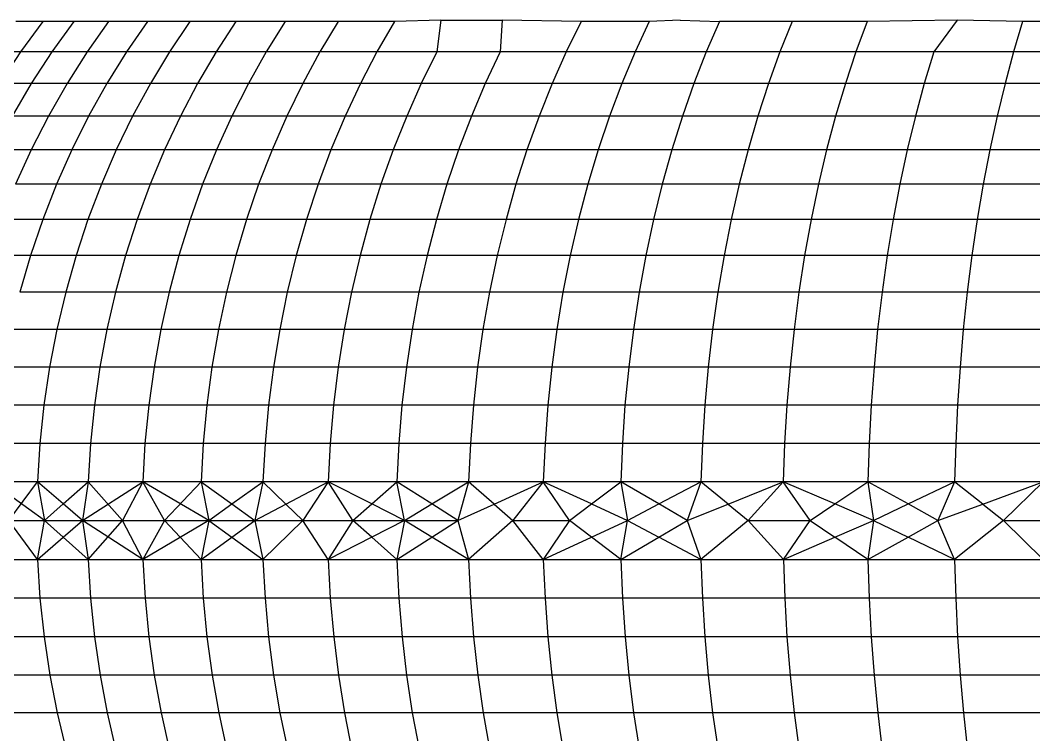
# Model space of a CAD drawing. Header units: inches. Extents: x 17 to 4615, y 5 to 3256.
# Drawn here: x 1640.395 to 1641.811, y 2595.554 to 2596.552 of the extents above; entities that cross this region are included whole.
import ezdxf

# ---------------------------------------------------------------- set-up
doc = ezdxf.new("R2010")
doc.units = ezdxf.units.IN
doc.header["$MEASUREMENT"] = 0

msp = doc.modelspace()

# ---------------------------------------------------------------- linework, layer by layer
for p, q in [((1640.4261, 2596.5505), (1640.3883, 2596.5505)), ((1640.4261, 2596.5505), (1640.3948, 2596.508)), ((1640.4693, 2596.5505), (1640.4261, 2596.5505)), ((1640.4693, 2596.5505), (1640.4387, 2596.508)), ((1640.518, 2596.5505), (1640.4693, 2596.5505)), ((1640.518, 2596.5505), (1640.488, 2596.508)), ((1640.5721, 2596.5505), (1640.518, 2596.5505)), ((1640.5721, 2596.5505), (1640.5428, 2596.508)), ((1640.6314, 2596.5505), (1640.5721, 2596.5505)), ((1640.6314, 2596.5505), (1640.6029, 2596.508)), ((1640.6957, 2596.5505), (1640.6314, 2596.5505)), ((1640.6957, 2596.5505), (1640.6681, 2596.508)), ((1640.7649, 2596.5505), (1640.6957, 2596.5505)), ((1640.7649, 2596.5505), (1640.7383, 2596.508)), ((1640.8389, 2596.5505), (1640.7649, 2596.5505)), ((1640.8389, 2596.5505), (1640.8132, 2596.508)), ((1640.9174, 2596.5505), (1640.8389, 2596.5505)), ((1640.9174, 2596.5505), (1640.8928, 2596.508)), ((1640.9824, 2596.5523), (1640.9174, 2596.5505)), ((1640.9824, 2596.5523), (1640.9768, 2596.508)), ((1640.9824, 2596.5523), (1641.0681, 2596.5523)), ((1641.0681, 2596.5523), (1641.0651, 2596.508)), ((1641.1784, 2596.5505), (1641.0681, 2596.5523)), ((1641.1784, 2596.5505), (1641.1574, 2596.508)), ((1641.2732, 2596.5505), (1641.1784, 2596.5505)), ((1641.2732, 2596.5505), (1641.2535, 2596.508)), ((1641.3167, 2596.5523), (1641.2732, 2596.5505)), ((1641.3167, 2596.5523), (1641.3715, 2596.5505)), ((1641.3715, 2596.5505), (1641.3531, 2596.508)), ((1641.4731, 2596.5505), (1641.3715, 2596.5505)), ((1641.4731, 2596.5505), (1641.456, 2596.508)), ((1641.5777, 2596.5505), (1641.4731, 2596.5505)), ((1641.5777, 2596.5505), (1641.5621, 2596.508)), ((1641.7038, 2596.5523), (1641.5777, 2596.5505)), ((1641.7038, 2596.5523), (1641.6709, 2596.508)), ((1641.795, 2596.5505), (1641.7038, 2596.5523)), ((1641.795, 2596.5505), (1641.7823, 2596.508)), ((1641.9072, 2596.5505), (1641.795, 2596.5505)), ((1640.3948, 2596.508), (1640.3566, 2596.508)), ((1640.3948, 2596.508), (1640.3655, 2596.4639)), ((1640.4387, 2596.508), (1640.3948, 2596.508)), ((1640.4387, 2596.508), (1640.41, 2596.4639)), ((1640.488, 2596.508), (1640.4387, 2596.508)), ((1640.488, 2596.508), (1640.46, 2596.4639)), ((1640.5428, 2596.508), (1640.488, 2596.508)), ((1640.5428, 2596.508), (1640.5155, 2596.4639)), ((1640.6029, 2596.508), (1640.5428, 2596.508)), ((1640.6029, 2596.508), (1640.5763, 2596.4639)), ((1640.6681, 2596.508), (1640.6029, 2596.508)), ((1640.6681, 2596.508), (1640.6423, 2596.4639)), ((1640.7383, 2596.508), (1640.6681, 2596.508)), ((1640.7383, 2596.508), (1640.7133, 2596.4639)), ((1640.8132, 2596.508), (1640.7383, 2596.508)), ((1640.8132, 2596.508), (1640.7892, 2596.4639)), ((1640.8928, 2596.508), (1640.8132, 2596.508)), ((1640.8928, 2596.508), (1640.8698, 2596.4639)), ((1640.9768, 2596.508), (1640.8928, 2596.508)), ((1640.9768, 2596.508), (1640.9549, 2596.4639)), ((1641.0651, 2596.508), (1640.9768, 2596.508)), ((1641.0651, 2596.508), (1641.0443, 2596.4639)), ((1641.1574, 2596.508), (1641.0651, 2596.508)), ((1641.1574, 2596.508), (1641.1377, 2596.4639)), ((1641.2535, 2596.508), (1641.1574, 2596.508)), ((1641.2535, 2596.508), (1641.235, 2596.4639)), ((1641.3531, 2596.508), (1641.2535, 2596.508)), ((1641.3531, 2596.508), (1641.3358, 2596.4639)), ((1641.456, 2596.508), (1641.3531, 2596.508)), ((1641.456, 2596.508), (1641.4401, 2596.4639)), ((1641.5621, 2596.508), (1641.456, 2596.508)), ((1641.5621, 2596.508), (1641.5474, 2596.4639)), ((1641.6709, 2596.508), (1641.5621, 2596.508)), ((1641.6709, 2596.508), (1641.6576, 2596.4639)), ((1641.7823, 2596.508), (1641.6709, 2596.508)), ((1641.7823, 2596.508), (1641.7705, 2596.4639)), ((1641.896, 2596.508), (1641.7823, 2596.508)), ((1640.41, 2596.4639), (1640.3655, 2596.4639)), ((1640.41, 2596.4639), (1640.3833, 2596.4183)), ((1640.46, 2596.4639), (1640.41, 2596.4639)), ((1640.46, 2596.4639), (1640.4339, 2596.4183)), ((1640.5155, 2596.4639), (1640.46, 2596.4639)), ((1640.5155, 2596.4639), (1640.49, 2596.4183)), ((1640.5763, 2596.4639), (1640.5155, 2596.4639)), ((1640.5763, 2596.4639), (1640.5515, 2596.4183)), ((1640.6423, 2596.4639), (1640.5763, 2596.4639)), ((1640.6423, 2596.4639), (1640.6183, 2596.4183)), ((1640.7133, 2596.4639), (1640.6423, 2596.4639)), ((1640.7133, 2596.4639), (1640.6901, 2596.4183)), ((1640.7892, 2596.4639), (1640.7133, 2596.4639)), ((1640.7892, 2596.4639), (1640.7669, 2596.4183)), ((1640.8698, 2596.4639), (1640.7892, 2596.4639)), ((1640.8698, 2596.4639), (1640.8484, 2596.4183)), ((1640.9549, 2596.4639), (1640.8698, 2596.4639)), ((1640.9549, 2596.4639), (1640.9345, 2596.4183)), ((1641.0443, 2596.4639), (1640.9549, 2596.4639)), ((1641.0443, 2596.4639), (1641.0249, 2596.4183)), ((1641.1377, 2596.4639), (1641.0443, 2596.4639)), ((1641.1377, 2596.4639), (1641.1194, 2596.4183)), ((1641.235, 2596.4639), (1641.1377, 2596.4639)), ((1641.235, 2596.4639), (1641.2178, 2596.4183)), ((1641.3358, 2596.4639), (1641.235, 2596.4639)), ((1641.3358, 2596.4639), (1641.3198, 2596.4183)), ((1641.4401, 2596.4639), (1641.3358, 2596.4639)), ((1641.4401, 2596.4639), (1641.4252, 2596.4183)), ((1641.5474, 2596.4639), (1641.4401, 2596.4639)), ((1641.5474, 2596.4639), (1641.5338, 2596.4183)), ((1641.6576, 2596.4639), (1641.5474, 2596.4639)), ((1641.6576, 2596.4639), (1641.6453, 2596.4183)), ((1641.7705, 2596.4639), (1641.6576, 2596.4639)), ((1641.7705, 2596.4639), (1641.7594, 2596.4183)), ((1641.8856, 2596.4639), (1641.7705, 2596.4639)), ((1640.4339, 2596.4183), (1640.3833, 2596.4183)), ((1640.4339, 2596.4183), (1640.4098, 2596.3713)), ((1640.49, 2596.4183), (1640.4339, 2596.4183)), ((1640.49, 2596.4183), (1640.4665, 2596.3713)), ((1640.5515, 2596.4183), (1640.49, 2596.4183)), ((1640.5515, 2596.4183), (1640.5287, 2596.3713)), ((1640.6183, 2596.4183), (1640.5515, 2596.4183)), ((1640.6183, 2596.4183), (1640.5962, 2596.3713)), ((1640.6901, 2596.4183), (1640.6183, 2596.4183)), ((1640.6901, 2596.4183), (1640.6688, 2596.3713)), ((1640.7669, 2596.4183), (1640.6901, 2596.4183)), ((1640.7669, 2596.4183), (1640.7464, 2596.3713)), ((1640.8484, 2596.4183), (1640.7669, 2596.4183)), ((1640.8484, 2596.4183), (1640.8287, 2596.3713)), ((1640.9345, 2596.4183), (1640.8484, 2596.4183)), ((1640.9345, 2596.4183), (1640.9157, 2596.3713)), ((1641.0249, 2596.4183), (1640.9345, 2596.4183)), ((1641.0249, 2596.4183), (1641.007, 2596.3713)), ((1641.1194, 2596.4183), (1641.0249, 2596.4183)), ((1641.1194, 2596.4183), (1641.1025, 2596.3713)), ((1641.2178, 2596.4183), (1641.1194, 2596.4183)), ((1641.2178, 2596.4183), (1641.2019, 2596.3713)), ((1641.3198, 2596.4183), (1641.2178, 2596.4183)), ((1641.3198, 2596.4183), (1641.305, 2596.3713)), ((1641.4252, 2596.4183), (1641.3198, 2596.4183)), ((1641.4252, 2596.4183), (1641.4116, 2596.3713)), ((1641.5338, 2596.4183), (1641.4252, 2596.4183)), ((1641.5338, 2596.4183), (1641.5213, 2596.3713)), ((1641.6453, 2596.4183), (1641.5338, 2596.4183)), ((1641.6453, 2596.4183), (1641.6339, 2596.3713)), ((1641.7594, 2596.4183), (1641.6453, 2596.4183)), ((1641.7594, 2596.4183), (1641.7492, 2596.3713)), ((1641.8758, 2596.4183), (1641.7594, 2596.4183)), ((1640.4098, 2596.3713), (1640.3587, 2596.3713)), ((1640.4098, 2596.3713), (1640.3879, 2596.3232)), ((1640.4665, 2596.3713), (1640.4098, 2596.3713)), ((1640.4665, 2596.3713), (1640.4451, 2596.3232)), ((1640.5287, 2596.3713), (1640.4665, 2596.3713)), ((1640.5287, 2596.3713), (1640.5079, 2596.3232)), ((1640.5962, 2596.3713), (1640.5287, 2596.3713)), ((1640.5962, 2596.3713), (1640.576, 2596.3232)), ((1640.6688, 2596.3713), (1640.5962, 2596.3713)), ((1640.6688, 2596.3713), (1640.6493, 2596.3232)), ((1640.7464, 2596.3713), (1640.6688, 2596.3713)), ((1640.7464, 2596.3713), (1640.7276, 2596.3232)), ((1640.8287, 2596.3713), (1640.7464, 2596.3713)), ((1640.8287, 2596.3713), (1640.8108, 2596.3232)), ((1640.9157, 2596.3713), (1640.8287, 2596.3713)), ((1640.9157, 2596.3713), (1640.8985, 2596.3232)), ((1641.007, 2596.3713), (1640.9157, 2596.3713)), ((1641.007, 2596.3713), (1640.9907, 2596.3232)), ((1641.1025, 2596.3713), (1641.007, 2596.3713)), ((1641.1025, 2596.3713), (1641.0871, 2596.3232)), ((1641.2019, 2596.3713), (1641.1025, 2596.3713)), ((1641.2019, 2596.3713), (1641.1875, 2596.3232)), ((1641.305, 2596.3713), (1641.2019, 2596.3713)), ((1641.305, 2596.3713), (1641.2915, 2596.3232)), ((1641.4116, 2596.3713), (1641.305, 2596.3713)), ((1641.4116, 2596.3713), (1641.3991, 2596.3232)), ((1641.5213, 2596.3713), (1641.4116, 2596.3713)), ((1641.5213, 2596.3713), (1641.5099, 2596.3232)), ((1641.6339, 2596.3713), (1641.5213, 2596.3713)), ((1641.6339, 2596.3713), (1641.6236, 2596.3232)), ((1641.7492, 2596.3713), (1641.6339, 2596.3713)), ((1641.7492, 2596.3713), (1641.7399, 2596.3232)), ((1641.8669, 2596.3713), (1641.7492, 2596.3713)), ((1640.4451, 2596.3232), (1640.3879, 2596.3232)), ((1640.4451, 2596.3232), (1640.4259, 2596.2738)), ((1640.5079, 2596.3232), (1640.4451, 2596.3232)), ((1640.5079, 2596.3232), (1640.4891, 2596.2738)), ((1640.576, 2596.3232), (1640.5079, 2596.3232)), ((1640.576, 2596.3232), (1640.5578, 2596.2738)), ((1640.6493, 2596.3232), (1640.576, 2596.3232)), ((1640.6493, 2596.3232), (1640.6318, 2596.2738)), ((1640.7276, 2596.3232), (1640.6493, 2596.3232)), ((1640.7276, 2596.3232), (1640.7107, 2596.2738)), ((1640.8108, 2596.3232), (1640.7276, 2596.3232)), ((1640.8108, 2596.3232), (1640.7946, 2596.2738)), ((1640.8985, 2596.3232), (1640.8108, 2596.3232)), ((1640.8985, 2596.3232), (1640.8831, 2596.2738)), ((1640.9907, 2596.3232), (1640.8985, 2596.3232)), ((1640.9907, 2596.3232), (1640.9761, 2596.2738)), ((1641.0871, 2596.3232), (1640.9907, 2596.3232)), ((1641.0871, 2596.3232), (1641.0733, 2596.2738)), ((1641.1875, 2596.3232), (1641.0871, 2596.3232)), ((1641.1875, 2596.3232), (1641.1744, 2596.2738)), ((1641.2915, 2596.3232), (1641.1875, 2596.3232)), ((1641.2915, 2596.3232), (1641.2794, 2596.2738)), ((1641.3991, 2596.3232), (1641.2915, 2596.3232)), ((1641.3991, 2596.3232), (1641.3879, 2596.2738)), ((1641.5099, 2596.3232), (1641.3991, 2596.3232)), ((1641.5099, 2596.3232), (1641.4996, 2596.2738)), ((1641.6236, 2596.3232), (1641.5099, 2596.3232)), ((1641.6236, 2596.3232), (1641.6142, 2596.2738)), ((1641.7399, 2596.3232), (1641.6236, 2596.3232)), ((1641.7399, 2596.3232), (1641.7316, 2596.2738)), ((1641.8587, 2596.3232), (1641.7399, 2596.3232)), ((1640.4259, 2596.2738), (1640.3681, 2596.2738)), ((1640.4259, 2596.2738), (1640.4088, 2596.2235)), ((1640.4891, 2596.2738), (1640.4259, 2596.2738)), ((1640.4891, 2596.2738), (1640.4725, 2596.2235)), ((1640.5578, 2596.2738), (1640.4891, 2596.2738)), ((1640.5578, 2596.2738), (1640.5417, 2596.2235)), ((1640.6318, 2596.2738), (1640.5578, 2596.2738)), ((1640.6318, 2596.2738), (1640.6162, 2596.2235)), ((1640.7107, 2596.2738), (1640.6318, 2596.2738)), ((1640.7107, 2596.2738), (1640.6957, 2596.2235)), ((1640.7946, 2596.2738), (1640.7107, 2596.2738)), ((1640.7946, 2596.2738), (1640.7802, 2596.2235)), ((1640.8831, 2596.2738), (1640.7946, 2596.2738)), ((1640.8831, 2596.2738), (1640.8694, 2596.2235)), ((1640.9761, 2596.2738), (1640.8831, 2596.2738)), ((1640.9761, 2596.2738), (1640.963, 2596.2235)), ((1641.0733, 2596.2738), (1640.9761, 2596.2738)), ((1641.0733, 2596.2738), (1641.061, 2596.2235)), ((1641.1744, 2596.2738), (1641.0733, 2596.2738)), ((1641.1744, 2596.2738), (1641.1629, 2596.2235)), ((1641.2794, 2596.2738), (1641.1744, 2596.2738)), ((1641.2794, 2596.2738), (1641.2686, 2596.2235)), ((1641.3879, 2596.2738), (1641.2794, 2596.2738)), ((1641.3879, 2596.2738), (1641.3779, 2596.2235)), ((1641.4996, 2596.2738), (1641.3879, 2596.2738)), ((1641.4996, 2596.2738), (1641.4904, 2596.2235)), ((1641.6142, 2596.2738), (1641.4996, 2596.2738)), ((1641.6142, 2596.2738), (1641.6059, 2596.2235)), ((1641.7316, 2596.2738), (1641.6142, 2596.2738)), ((1641.7316, 2596.2738), (1641.7242, 2596.2235)), ((1641.8514, 2596.2738), (1641.7316, 2596.2738)), ((1640.4088, 2596.2235), (1640.3506, 2596.2235)), ((1640.4088, 2596.2235), (1640.3938, 2596.1723)), ((1640.4725, 2596.2235), (1640.4088, 2596.2235)), ((1640.4725, 2596.2235), (1640.458, 2596.1723)), ((1640.5417, 2596.2235), (1640.4725, 2596.2235)), ((1640.5417, 2596.2235), (1640.5276, 2596.1723)), ((1640.6162, 2596.2235), (1640.5417, 2596.2235)), ((1640.6162, 2596.2235), (1640.6025, 2596.1723)), ((1640.6957, 2596.2235), (1640.6162, 2596.2235)), ((1640.6957, 2596.2235), (1640.6826, 2596.1723)), ((1640.7802, 2596.2235), (1640.6957, 2596.2235)), ((1640.7802, 2596.2235), (1640.7676, 2596.1723)), ((1640.8694, 2596.2235), (1640.7802, 2596.2235)), ((1640.8694, 2596.2235), (1640.8574, 2596.1723)), ((1640.963, 2596.2235), (1640.8694, 2596.2235)), ((1640.963, 2596.2235), (1640.9516, 2596.1723)), ((1641.061, 2596.2235), (1640.963, 2596.2235)), ((1641.061, 2596.2235), (1641.0502, 2596.1723)), ((1641.1629, 2596.2235), (1641.061, 2596.2235)), ((1641.1629, 2596.2235), (1641.1528, 2596.1723)), ((1641.2686, 2596.2235), (1641.1629, 2596.2235)), ((1641.2686, 2596.2235), (1641.2592, 2596.1723)), ((1641.3779, 2596.2235), (1641.2686, 2596.2235)), ((1641.3779, 2596.2235), (1641.3692, 2596.1723)), ((1641.4904, 2596.2235), (1641.3779, 2596.2235)), ((1641.4904, 2596.2235), (1641.4824, 2596.1723)), ((1641.6059, 2596.2235), (1641.4904, 2596.2235)), ((1641.6059, 2596.2235), (1641.5987, 2596.1723)), ((1641.7242, 2596.2235), (1641.6059, 2596.2235)), ((1641.7242, 2596.2235), (1641.7177, 2596.1723)), ((1641.8448, 2596.2235), (1641.7242, 2596.2235)), ((1640.458, 2596.1723), (1640.3938, 2596.1723)), ((1640.458, 2596.1723), (1640.4456, 2596.1203)), ((1640.5276, 2596.1723), (1640.458, 2596.1723)), ((1640.5276, 2596.1723), (1640.5156, 2596.1203)), ((1640.6025, 2596.1723), (1640.5276, 2596.1723)), ((1640.6025, 2596.1723), (1640.591, 2596.1203)), ((1640.6826, 2596.1723), (1640.6025, 2596.1723)), ((1640.6826, 2596.1723), (1640.6715, 2596.1203)), ((1640.7676, 2596.1723), (1640.6826, 2596.1723)), ((1640.7676, 2596.1723), (1640.757, 2596.1203)), ((1640.8574, 2596.1723), (1640.7676, 2596.1723)), ((1640.8574, 2596.1723), (1640.8472, 2596.1203)), ((1640.9516, 2596.1723), (1640.8574, 2596.1723)), ((1640.9516, 2596.1723), (1640.942, 2596.1203)), ((1641.0502, 2596.1723), (1640.9516, 2596.1723)), ((1641.0502, 2596.1723), (1641.0411, 2596.1203)), ((1641.1528, 2596.1723), (1641.0502, 2596.1723)), ((1641.1528, 2596.1723), (1641.1442, 2596.1203)), ((1641.2592, 2596.1723), (1641.1528, 2596.1723)), ((1641.2592, 2596.1723), (1641.2512, 2596.1203)), ((1641.3692, 2596.1723), (1641.2592, 2596.1723)), ((1641.3692, 2596.1723), (1641.3618, 2596.1203)), ((1641.4824, 2596.1723), (1641.3692, 2596.1723)), ((1641.4824, 2596.1723), (1641.4757, 2596.1203)), ((1641.5987, 2596.1723), (1641.4824, 2596.1723)), ((1641.5987, 2596.1723), (1641.5925, 2596.1203)), ((1641.7177, 2596.1723), (1641.5987, 2596.1723)), ((1641.7177, 2596.1723), (1641.7122, 2596.1203)), ((1641.8391, 2596.1723), (1641.7177, 2596.1723)), ((1640.4456, 2596.1203), (1640.3811, 2596.1203)), ((1640.4456, 2596.1203), (1640.4355, 2596.0677)), ((1640.5156, 2596.1203), (1640.4456, 2596.1203)), ((1640.5156, 2596.1203), (1640.5058, 2596.0677)), ((1640.591, 2596.1203), (1640.5156, 2596.1203)), ((1640.591, 2596.1203), (1640.5815, 2596.0677)), ((1640.6715, 2596.1203), (1640.591, 2596.1203)), ((1640.6715, 2596.1203), (1640.6624, 2596.0677)), ((1640.757, 2596.1203), (1640.6715, 2596.1203)), ((1640.757, 2596.1203), (1640.7482, 2596.0677)), ((1640.8472, 2596.1203), (1640.757, 2596.1203)), ((1640.8472, 2596.1203), (1640.8388, 2596.0677)), ((1640.942, 2596.1203), (1640.8472, 2596.1203)), ((1640.942, 2596.1203), (1640.9341, 2596.0677)), ((1641.0411, 2596.1203), (1640.942, 2596.1203)), ((1641.0411, 2596.1203), (1641.0336, 2596.0677)), ((1641.1442, 2596.1203), (1641.0411, 2596.1203)), ((1641.1442, 2596.1203), (1641.1372, 2596.0677)), ((1641.2512, 2596.1203), (1641.1442, 2596.1203)), ((1641.2512, 2596.1203), (1641.2447, 2596.0677)), ((1641.3618, 2596.1203), (1641.2512, 2596.1203)), ((1641.3618, 2596.1203), (1641.3557, 2596.0677)), ((1641.4757, 2596.1203), (1641.3618, 2596.1203)), ((1641.4757, 2596.1203), (1641.4701, 2596.0677)), ((1641.5925, 2596.1203), (1641.4757, 2596.1203)), ((1641.5925, 2596.1203), (1641.5875, 2596.0677)), ((1641.7122, 2596.1203), (1641.5925, 2596.1203)), ((1641.7122, 2596.1203), (1641.7077, 2596.0677)), ((1641.8343, 2596.1203), (1641.7122, 2596.1203)), ((1640.4355, 2596.0677), (1640.3707, 2596.0677)), ((1640.4355, 2596.0677), (1640.4276, 2596.0145)), ((1640.5058, 2596.0677), (1640.4355, 2596.0677)), ((1640.5058, 2596.0677), (1640.4981, 2596.0145)), ((1640.5815, 2596.0677), (1640.5058, 2596.0677)), ((1640.5815, 2596.0677), (1640.5741, 2596.0145)), ((1640.6624, 2596.0677), (1640.5815, 2596.0677)), ((1640.6624, 2596.0677), (1640.6553, 2596.0145)), ((1640.7482, 2596.0677), (1640.6624, 2596.0677)), ((1640.7482, 2596.0677), (1640.7414, 2596.0145)), ((1640.8388, 2596.0677), (1640.7482, 2596.0677)), ((1640.8388, 2596.0677), (1640.8323, 2596.0145)), ((1640.9341, 2596.0677), (1640.8388, 2596.0677)), ((1640.9341, 2596.0677), (1640.9279, 2596.0145)), ((1641.0336, 2596.0677), (1640.9341, 2596.0677)), ((1641.0336, 2596.0677), (1641.0277, 2596.0145)), ((1641.1372, 2596.0677), (1641.0336, 2596.0677)), ((1641.1372, 2596.0677), (1641.1317, 2596.0145)), ((1641.2447, 2596.0677), (1641.1372, 2596.0677)), ((1641.2447, 2596.0677), (1641.2395, 2596.0145)), ((1641.3557, 2596.0677), (1641.2447, 2596.0677)), ((1641.3557, 2596.0677), (1641.351, 2596.0145)), ((1641.4701, 2596.0677), (1641.3557, 2596.0677)), ((1641.4701, 2596.0677), (1641.4657, 2596.0145)), ((1641.5875, 2596.0677), (1641.4701, 2596.0677)), ((1641.5875, 2596.0677), (1641.5835, 2596.0145)), ((1641.7077, 2596.0677), (1641.5875, 2596.0677)), ((1641.7077, 2596.0677), (1641.7041, 2596.0145)), ((1641.8303, 2596.0677), (1641.7077, 2596.0677)), ((1640.4276, 2596.0145), (1640.3626, 2596.0145)), ((1640.4276, 2596.0145), (1640.4219, 2595.961)), ((1640.4981, 2596.0145), (1640.4276, 2596.0145)), ((1640.4981, 2596.0145), (1640.4927, 2595.961)), ((1640.5741, 2596.0145), (1640.4981, 2596.0145)), ((1640.5741, 2596.0145), (1640.5688, 2595.961)), ((1640.6553, 2596.0145), (1640.5741, 2596.0145)), ((1640.6553, 2596.0145), (1640.6501, 2595.961)), ((1640.7414, 2596.0145), (1640.6553, 2596.0145)), ((1640.7414, 2596.0145), (1640.7365, 2595.961)), ((1640.8323, 2596.0145), (1640.7414, 2596.0145)), ((1640.8323, 2596.0145), (1640.8277, 2595.961)), ((1640.9279, 2596.0145), (1640.8323, 2596.0145)), ((1640.9279, 2596.0145), (1640.9234, 2595.961)), ((1641.0277, 2596.0145), (1640.9279, 2596.0145)), ((1641.0277, 2596.0145), (1641.0235, 2595.961)), ((1641.1317, 2596.0145), (1641.0277, 2596.0145)), ((1641.1317, 2596.0145), (1641.1278, 2595.961)), ((1641.2395, 2596.0145), (1641.1317, 2596.0145)), ((1641.2395, 2596.0145), (1641.2359, 2595.961)), ((1641.351, 2596.0145), (1641.2395, 2596.0145)), ((1641.351, 2596.0145), (1641.3476, 2595.961)), ((1641.4657, 2596.0145), (1641.351, 2596.0145)), ((1641.4657, 2596.0145), (1641.4626, 2595.961)), ((1641.5835, 2596.0145), (1641.4657, 2596.0145)), ((1641.5835, 2596.0145), (1641.5807, 2595.961)), ((1641.7041, 2596.0145), (1641.5835, 2596.0145)), ((1641.7041, 2596.0145), (1641.7016, 2595.961)), ((1641.8272, 2596.0145), (1641.7041, 2596.0145)), ((1640.4219, 2595.961), (1640.3568, 2595.961)), ((1640.4219, 2595.961), (1640.4185, 2595.9072)), ((1640.4927, 2595.961), (1640.4219, 2595.961)), ((1640.4927, 2595.961), (1640.4894, 2595.9072)), ((1640.5688, 2595.961), (1640.4927, 2595.961)), ((1640.5688, 2595.961), (1640.5656, 2595.9072)), ((1640.6501, 2595.961), (1640.5688, 2595.961)), ((1640.6501, 2595.961), (1640.6471, 2595.9072)), ((1640.7365, 2595.961), (1640.6501, 2595.961)), ((1640.7365, 2595.961), (1640.7336, 2595.9072)), ((1640.8277, 2595.961), (1640.7365, 2595.961)), ((1640.8277, 2595.961), (1640.8249, 2595.9072)), ((1640.9234, 2595.961), (1640.8277, 2595.961)), ((1640.9234, 2595.961), (1640.9208, 2595.9072)), ((1641.0235, 2595.961), (1640.9234, 2595.961)), ((1641.0235, 2595.961), (1641.021, 2595.9072)), ((1641.1278, 2595.961), (1641.0235, 2595.961)), ((1641.1278, 2595.961), (1641.1254, 2595.9072)), ((1641.2359, 2595.961), (1641.1278, 2595.961)), ((1641.2359, 2595.961), (1641.2337, 2595.9072)), ((1641.3476, 2595.961), (1641.2359, 2595.961)), ((1641.3476, 2595.961), (1641.3455, 2595.9072)), ((1641.4626, 2595.961), (1641.3476, 2595.961)), ((1641.4626, 2595.961), (1641.4607, 2595.9072)), ((1641.5807, 2595.961), (1641.4626, 2595.961)), ((1641.5807, 2595.961), (1641.579, 2595.9072)), ((1641.7016, 2595.961), (1641.5807, 2595.961)), ((1641.7016, 2595.961), (1641.7001, 2595.9072)), ((1641.8249, 2595.961), (1641.7016, 2595.961)), ((1640.4185, 2595.9072), (1640.3533, 2595.9072)), ((1640.4285, 2595.8533), (1640.3533, 2595.9072)), ((1640.3787, 2595.8533), (1640.4185, 2595.9072)), ((1640.4894, 2595.9072), (1640.4185, 2595.9072)), ((1640.4185, 2595.9072), (1640.4285, 2595.8533)), ((1640.4545, 2595.8763), (1640.4185, 2595.9072)), ((1640.4545, 2595.8763), (1640.4894, 2595.9072)), ((1640.4894, 2595.9072), (1640.4814, 2595.8533)), ((1640.4814, 2595.8533), (1640.5656, 2595.9072)), ((1640.5656, 2595.9072), (1640.4894, 2595.9072)), ((1640.4894, 2595.9072), (1640.5373, 2595.8533)), ((1640.5656, 2595.9072), (1640.5373, 2595.8533)), ((1640.6471, 2595.9072), (1640.5656, 2595.9072)), ((1640.5961, 2595.8533), (1640.5656, 2595.9072)), ((1640.6578, 2595.8533), (1640.5656, 2595.9072)), ((1640.6471, 2595.9072), (1640.5961, 2595.8533)), ((1640.7336, 2595.9072), (1640.6471, 2595.9072)), ((1640.6471, 2595.9072), (1640.6578, 2595.8533)), ((1640.6471, 2595.9072), (1640.6902, 2595.8763)), ((1640.6902, 2595.8763), (1640.7336, 2595.9072)), ((1640.7336, 2595.9072), (1640.7223, 2595.8533)), ((1640.8249, 2595.9072), (1640.7336, 2595.9072)), ((1640.7657, 2595.8761), (1640.7336, 2595.9072)), ((1640.7657, 2595.8761), (1640.8249, 2595.9072)), ((1640.8249, 2595.9072), (1640.7894, 2595.8533)), ((1640.9208, 2595.9072), (1640.8249, 2595.9072)), ((1640.8591, 2595.8533), (1640.8249, 2595.9072)), ((1640.8856, 2595.8764), (1640.8249, 2595.9072)), ((1640.8856, 2595.8764), (1640.9208, 2595.9072)), ((1641.021, 2595.9072), (1640.9208, 2595.9072)), ((1640.9313, 2595.8533), (1640.9208, 2595.9072)), ((1640.9696, 2595.8763), (1640.9208, 2595.9072)), ((1640.9696, 2595.8763), (1641.021, 2595.9072)), ((1641.021, 2595.9072), (1641.0059, 2595.8533)), ((1641.1254, 2595.9072), (1641.021, 2595.9072)), ((1641.0566, 2595.8762), (1641.021, 2595.9072)), ((1641.0566, 2595.8762), (1641.1254, 2595.9072)), ((1641.1254, 2595.9072), (1641.0829, 2595.8533)), ((1641.2337, 2595.9072), (1641.1254, 2595.9072)), ((1641.162, 2595.8533), (1641.1254, 2595.9072)), ((1641.1927, 2595.8764), (1641.1254, 2595.9072)), ((1641.1927, 2595.8764), (1641.2337, 2595.9072)), ((1641.3455, 2595.9072), (1641.2337, 2595.9072)), ((1641.2337, 2595.9072), (1641.2432, 2595.8533)), ((1641.2868, 2595.8763), (1641.2337, 2595.9072)), ((1641.2868, 2595.8763), (1641.3455, 2595.9072)), ((1641.3455, 2595.9072), (1641.3264, 2595.8533)), ((1641.4607, 2595.9072), (1641.3455, 2595.9072)), ((1641.3835, 2595.8762), (1641.3455, 2595.9072)), ((1641.3835, 2595.8762), (1641.4607, 2595.9072)), ((1641.4607, 2595.9072), (1641.4115, 2595.8533)), ((1641.579, 2595.9072), (1641.4607, 2595.9072)), ((1641.4983, 2595.8533), (1641.4607, 2595.9072)), ((1641.5329, 2595.8764), (1641.4607, 2595.9072)), ((1641.5329, 2595.8764), (1641.579, 2595.9072)), ((1641.7001, 2595.9072), (1641.579, 2595.9072)), ((1641.579, 2595.9072), (1641.5868, 2595.8533)), ((1641.6351, 2595.8763), (1641.579, 2595.9072)), ((1641.6351, 2595.8763), (1641.7001, 2595.9072)), ((1641.7001, 2595.9072), (1641.6768, 2595.8533)), ((1641.8236, 2595.9072), (1641.7001, 2595.9072)), ((1641.7393, 2595.8762), (1641.7001, 2595.9072)), ((1641.7393, 2595.8762), (1641.8236, 2595.9072)), ((1641.8236, 2595.9072), (1641.7683, 2595.8533)), ((1640.4285, 2595.8533), (1640.4545, 2595.8763)), ((1640.4814, 2595.8533), (1640.4545, 2595.8763)), ((1640.6578, 2595.8533), (1640.6902, 2595.8763)), ((1640.6902, 2595.8763), (1640.7223, 2595.8533)), ((1640.7223, 2595.8533), (1640.7657, 2595.8761)), ((1640.7894, 2595.8533), (1640.7657, 2595.8761)), ((1640.8591, 2595.8533), (1640.8856, 2595.8764)), ((1640.9313, 2595.8533), (1640.8856, 2595.8764)), ((1640.9313, 2595.8533), (1640.9696, 2595.8763)), ((1641.0059, 2595.8533), (1640.9696, 2595.8763)), ((1641.0059, 2595.8533), (1641.0566, 2595.8762)), ((1641.0566, 2595.8762), (1641.0829, 2595.8533)), ((1641.162, 2595.8533), (1641.1927, 2595.8764)), ((1641.1927, 2595.8764), (1641.2432, 2595.8533)), ((1641.2432, 2595.8533), (1641.2868, 2595.8763)), ((1641.3264, 2595.8533), (1641.2868, 2595.8763)), ((1641.3264, 2595.8533), (1641.3835, 2595.8762)), ((1641.3835, 2595.8762), (1641.4115, 2595.8533)), ((1641.4983, 2595.8533), (1641.5329, 2595.8764)), ((1641.5868, 2595.8533), (1641.5329, 2595.8764)), ((1641.5868, 2595.8533), (1641.6351, 2595.8763)), ((1641.6768, 2595.8533), (1641.6351, 2595.8763)), ((1641.6768, 2595.8533), (1641.7393, 2595.8762)), ((1641.7393, 2595.8762), (1641.7683, 2595.8533)), ((1640.4185, 2595.7989), (1640.3787, 2595.8533)), ((1640.3787, 2595.8533), (1640.4285, 2595.8533)), ((1640.4185, 2595.7989), (1640.4285, 2595.8533)), ((1640.4285, 2595.8533), (1640.4814, 2595.8533)), ((1640.4545, 2595.83), (1640.4285, 2595.8533)), ((1640.4545, 2595.83), (1640.4814, 2595.8533)), ((1640.4814, 2595.8533), (1640.4894, 2595.7989)), ((1640.4814, 2595.8533), (1640.5373, 2595.8533)), ((1640.5656, 2595.7989), (1640.4814, 2595.8533)), ((1640.4894, 2595.7989), (1640.5373, 2595.8533)), ((1640.5656, 2595.7989), (1640.5373, 2595.8533)), ((1640.5373, 2595.8533), (1640.5961, 2595.8533)), ((1640.5961, 2595.8533), (1640.5656, 2595.7989)), ((1640.6578, 2595.8533), (1640.5656, 2595.7989)), ((1640.6471, 2595.7989), (1640.5961, 2595.8533)), ((1640.5961, 2595.8533), (1640.6578, 2595.8533)), ((1640.6578, 2595.8533), (1640.6471, 2595.7989)), ((1640.6578, 2595.8533), (1640.7223, 2595.8533)), ((1640.6578, 2595.8533), (1640.6902, 2595.8301)), ((1640.6902, 2595.8301), (1640.7223, 2595.8533)), ((1640.7223, 2595.8533), (1640.7336, 2595.7989)), ((1640.7223, 2595.8533), (1640.7894, 2595.8533)), ((1640.7894, 2595.8533), (1640.7336, 2595.7989)), ((1640.8249, 2595.7989), (1640.7894, 2595.8533)), ((1640.7894, 2595.8533), (1640.8591, 2595.8533)), ((1640.8591, 2595.8533), (1640.8249, 2595.7989)), ((1640.8591, 2595.8533), (1640.9313, 2595.8533)), ((1640.8856, 2595.8299), (1640.8591, 2595.8533)), ((1640.9313, 2595.8533), (1640.8856, 2595.8299)), ((1640.9313, 2595.8533), (1640.9208, 2595.7989)), ((1640.9313, 2595.8533), (1641.0059, 2595.8533)), ((1640.9696, 2595.8301), (1640.9313, 2595.8533)), ((1640.9696, 2595.8301), (1641.0059, 2595.8533)), ((1641.0059, 2595.8533), (1641.021, 2595.7989)), ((1641.0829, 2595.8533), (1641.021, 2595.7989)), ((1641.1254, 2595.7989), (1641.0829, 2595.8533)), ((1641.0829, 2595.8533), (1641.162, 2595.8533)), ((1641.162, 2595.8533), (1641.1254, 2595.7989)), ((1641.1927, 2595.83), (1641.162, 2595.8533)), ((1641.1927, 2595.83), (1641.2432, 2595.8533)), ((1641.2337, 2595.7989), (1641.2432, 2595.8533)), ((1641.2432, 2595.8533), (1641.2869, 2595.8301)), ((1641.2869, 2595.8301), (1641.3264, 2595.8533)), ((1641.3264, 2595.8533), (1641.3455, 2595.7989)), ((1641.4115, 2595.8533), (1641.3455, 2595.7989)), ((1641.4608, 2595.7989), (1641.4115, 2595.8533)), ((1641.4115, 2595.8533), (1641.4983, 2595.8533)), ((1641.4608, 2595.7989), (1641.4983, 2595.8533)), ((1641.4983, 2595.8533), (1641.5329, 2595.83)), ((1641.5329, 2595.83), (1641.5868, 2595.8533)), ((1641.5868, 2595.8533), (1641.579, 2595.7989)), ((1641.5868, 2595.8533), (1641.6351, 2595.8301)), ((1641.6351, 2595.8301), (1641.6768, 2595.8533)), ((1641.7001, 2595.7989), (1641.6768, 2595.8533)), ((1641.7683, 2595.8533), (1641.7001, 2595.7989)), ((1641.8236, 2595.7989), (1641.7683, 2595.8533)), ((1641.7683, 2595.8533), (1641.861, 2595.8533)), ((1640.4185, 2595.7989), (1640.4545, 2595.83)), ((1640.4894, 2595.7989), (1640.4545, 2595.83)), ((1640.6471, 2595.7989), (1640.6902, 2595.8301)), ((1640.6902, 2595.8301), (1640.7336, 2595.7989)), ((1640.8856, 2595.8299), (1640.8249, 2595.7989)), ((1640.9208, 2595.7989), (1640.8856, 2595.8299)), ((1640.9208, 2595.7989), (1640.9696, 2595.8301)), ((1641.021, 2595.7989), (1640.9696, 2595.8301)), ((1641.1254, 2595.7989), (1641.1927, 2595.83)), ((1641.2337, 2595.7989), (1641.1927, 2595.83)), ((1641.2337, 2595.7989), (1641.2869, 2595.8301)), ((1641.3455, 2595.7989), (1641.2869, 2595.8301)), ((1641.4608, 2595.7989), (1641.5329, 2595.83)), ((1641.579, 2595.7989), (1641.5329, 2595.83)), ((1641.579, 2595.7989), (1641.6351, 2595.8301)), ((1641.7001, 2595.7989), (1641.6351, 2595.8301)), ((1640.3533, 2595.7989), (1640.4185, 2595.7989)), ((1640.4185, 2595.7989), (1640.422, 2595.7447)), ((1640.4185, 2595.7989), (1640.4894, 2595.7989)), ((1640.4894, 2595.7989), (1640.4927, 2595.7447)), ((1640.4894, 2595.7989), (1640.5656, 2595.7989)), ((1640.5656, 2595.7989), (1640.5689, 2595.7447)), ((1640.5656, 2595.7989), (1640.6471, 2595.7989)), ((1640.6471, 2595.7989), (1640.6502, 2595.7447)), ((1640.6471, 2595.7989), (1640.7336, 2595.7989)), ((1640.7336, 2595.7989), (1640.7366, 2595.7447)), ((1640.7336, 2595.7989), (1640.8249, 2595.7989)), ((1640.8249, 2595.7989), (1640.8277, 2595.7447)), ((1640.8249, 2595.7989), (1640.9208, 2595.7989)), ((1640.9208, 2595.7989), (1640.9235, 2595.7447)), ((1640.9208, 2595.7989), (1641.021, 2595.7989)), ((1641.021, 2595.7989), (1641.0236, 2595.7447)), ((1641.021, 2595.7989), (1641.1254, 2595.7989)), ((1641.1254, 2595.7989), (1641.1278, 2595.7447)), ((1641.1254, 2595.7989), (1641.2337, 2595.7989)), ((1641.2337, 2595.7989), (1641.2359, 2595.7447)), ((1641.2337, 2595.7989), (1641.3455, 2595.7989)), ((1641.3455, 2595.7989), (1641.3476, 2595.7447)), ((1641.3455, 2595.7989), (1641.4608, 2595.7989)), ((1641.4608, 2595.7989), (1641.4627, 2595.7447)), ((1641.4608, 2595.7989), (1641.579, 2595.7989)), ((1641.579, 2595.7989), (1641.5808, 2595.7447)), ((1641.579, 2595.7989), (1641.7001, 2595.7989)), ((1641.7001, 2595.7989), (1641.7016, 2595.7447)), ((1641.7001, 2595.7989), (1641.8236, 2595.7989)), ((1640.422, 2595.7447), (1640.3568, 2595.7447)), ((1640.422, 2595.7447), (1640.4277, 2595.6907)), ((1640.4927, 2595.7447), (1640.422, 2595.7447)), ((1640.4927, 2595.7447), (1640.4983, 2595.6907)), ((1640.5689, 2595.7447), (1640.4927, 2595.7447)), ((1640.5689, 2595.7447), (1640.5743, 2595.6907)), ((1640.6502, 2595.7447), (1640.5689, 2595.7447)), ((1640.6502, 2595.7447), (1640.6554, 2595.6907)), ((1640.7366, 2595.7447), (1640.6502, 2595.7447)), ((1640.7366, 2595.7447), (1640.7415, 2595.6907)), ((1640.8277, 2595.7447), (1640.7366, 2595.7447)), ((1640.8277, 2595.7447), (1640.8325, 2595.6907)), ((1640.9235, 2595.7447), (1640.8277, 2595.7447)), ((1640.9235, 2595.7447), (1640.928, 2595.6907)), ((1641.0236, 2595.7447), (1640.9235, 2595.7447)), ((1641.0236, 2595.7447), (1641.0278, 2595.6907)), ((1641.1278, 2595.7447), (1641.0236, 2595.7447)), ((1641.1278, 2595.7447), (1641.1318, 2595.6907)), ((1641.2359, 2595.7447), (1641.1278, 2595.7447)), ((1641.2359, 2595.7447), (1641.2396, 2595.6907)), ((1641.3476, 2595.7447), (1641.2359, 2595.7447)), ((1641.3476, 2595.7447), (1641.3511, 2595.6907)), ((1641.4627, 2595.7447), (1641.3476, 2595.7447)), ((1641.4627, 2595.7447), (1641.4658, 2595.6907)), ((1641.5808, 2595.7447), (1641.4627, 2595.7447)), ((1641.5808, 2595.7447), (1641.5836, 2595.6907)), ((1641.7016, 2595.7447), (1641.5808, 2595.7447)), ((1641.7016, 2595.7447), (1641.7042, 2595.6907)), ((1641.825, 2595.7447), (1641.7016, 2595.7447)), ((1640.4277, 2595.6907), (1640.3627, 2595.6907)), ((1640.4277, 2595.6907), (1640.4358, 2595.6372)), ((1640.4983, 2595.6907), (1640.4277, 2595.6907)), ((1640.4983, 2595.6907), (1640.5061, 2595.6372)), ((1640.5743, 2595.6907), (1640.4983, 2595.6907)), ((1640.5743, 2595.6907), (1640.5818, 2595.6372)), ((1640.6554, 2595.6907), (1640.5743, 2595.6907)), ((1640.6554, 2595.6907), (1640.6626, 2595.6372)), ((1640.7415, 2595.6907), (1640.6554, 2595.6907)), ((1640.7415, 2595.6907), (1640.7485, 2595.6372)), ((1640.8325, 2595.6907), (1640.7415, 2595.6907)), ((1640.8325, 2595.6907), (1640.8391, 2595.6372)), ((1640.928, 2595.6907), (1640.8325, 2595.6907)), ((1640.928, 2595.6907), (1640.9343, 2595.6372)), ((1641.0278, 2595.6907), (1640.928, 2595.6907)), ((1641.0278, 2595.6907), (1641.0338, 2595.6372)), ((1641.1318, 2595.6907), (1641.0278, 2595.6907)), ((1641.1318, 2595.6907), (1641.1374, 2595.6372)), ((1641.2396, 2595.6907), (1641.1318, 2595.6907)), ((1641.2396, 2595.6907), (1641.2449, 2595.6372)), ((1641.3511, 2595.6907), (1641.2396, 2595.6907)), ((1641.3511, 2595.6907), (1641.3559, 2595.6372)), ((1641.4658, 2595.6907), (1641.3511, 2595.6907)), ((1641.4658, 2595.6907), (1641.4702, 2595.6372)), ((1641.5836, 2595.6907), (1641.4658, 2595.6907)), ((1641.5836, 2595.6907), (1641.5876, 2595.6372)), ((1641.7042, 2595.6907), (1641.5836, 2595.6907)), ((1641.7042, 2595.6907), (1641.7078, 2595.6372)), ((1641.8272, 2595.6907), (1641.7042, 2595.6907)), ((1640.4358, 2595.6372), (1640.371, 2595.6372)), ((1640.4358, 2595.6372), (1640.4461, 2595.5842)), ((1640.5061, 2595.6372), (1640.4358, 2595.6372)), ((1640.5061, 2595.6372), (1640.5161, 2595.5842)), ((1640.5818, 2595.6372), (1640.5061, 2595.6372)), ((1640.5818, 2595.6372), (1640.5914, 2595.5842)), ((1640.6626, 2595.6372), (1640.5818, 2595.6372)), ((1640.6626, 2595.6372), (1640.6719, 2595.5842)), ((1640.7485, 2595.6372), (1640.6626, 2595.6372)), ((1640.7485, 2595.6372), (1640.7574, 2595.5842)), ((1640.8391, 2595.6372), (1640.7485, 2595.6372)), ((1640.8391, 2595.6372), (1640.8476, 2595.5842)), ((1640.9343, 2595.6372), (1640.8391, 2595.6372)), ((1640.9343, 2595.6372), (1640.9423, 2595.5842)), ((1641.0338, 2595.6372), (1640.9343, 2595.6372)), ((1641.0338, 2595.6372), (1641.0414, 2595.5842)), ((1641.1374, 2595.6372), (1641.0338, 2595.6372)), ((1641.1374, 2595.6372), (1641.1445, 2595.5842)), ((1641.2449, 2595.6372), (1641.1374, 2595.6372)), ((1641.2449, 2595.6372), (1641.2515, 2595.5842)), ((1641.3559, 2595.6372), (1641.2449, 2595.6372)), ((1641.3559, 2595.6372), (1641.362, 2595.5842)), ((1641.4702, 2595.6372), (1641.3559, 2595.6372)), ((1641.4702, 2595.6372), (1641.4759, 2595.5842)), ((1641.5876, 2595.6372), (1641.4702, 2595.6372)), ((1641.5876, 2595.6372), (1641.5928, 2595.5842)), ((1641.7078, 2595.6372), (1641.5876, 2595.6372)), ((1641.7078, 2595.6372), (1641.7124, 2595.5842)), ((1641.8304, 2595.6372), (1641.7078, 2595.6372)), ((1640.4461, 2595.5842), (1640.3816, 2595.5842)), ((1640.4461, 2595.5842), (1640.4586, 2595.5318)), ((1640.5161, 2595.5842), (1640.4461, 2595.5842)), ((1640.5161, 2595.5842), (1640.5282, 2595.5318)), ((1640.5914, 2595.5842), (1640.5161, 2595.5842)), ((1640.5914, 2595.5842), (1640.6032, 2595.5318)), ((1640.6719, 2595.5842), (1640.5914, 2595.5842)), ((1640.6719, 2595.5842), (1640.6832, 2595.5318)), ((1640.7574, 2595.5842), (1640.6719, 2595.5842)), ((1640.7574, 2595.5842), (1640.7682, 2595.5318)), ((1640.8476, 2595.5842), (1640.7574, 2595.5842)), ((1640.8476, 2595.5842), (1640.8579, 2595.5318)), ((1640.9423, 2595.5842), (1640.8476, 2595.5842)), ((1640.9423, 2595.5842), (1640.9522, 2595.5318)), ((1641.0414, 2595.5842), (1640.9423, 2595.5842)), ((1641.0414, 2595.5842), (1641.0507, 2595.5318)), ((1641.1445, 2595.5842), (1641.0414, 2595.5842)), ((1641.1445, 2595.5842), (1641.1532, 2595.5318)), ((1641.2515, 2595.5842), (1641.1445, 2595.5842)), ((1641.2515, 2595.5842), (1641.2596, 2595.5318)), ((1641.362, 2595.5842), (1641.2515, 2595.5842)), ((1641.362, 2595.5842), (1641.3696, 2595.5318)), ((1641.4759, 2595.5842), (1641.362, 2595.5842)), ((1641.4759, 2595.5842), (1641.4828, 2595.5318)), ((1641.5928, 2595.5842), (1641.4759, 2595.5842)), ((1641.5928, 2595.5842), (1641.599, 2595.5318)), ((1641.7124, 2595.5842), (1641.5928, 2595.5842)), ((1641.7124, 2595.5842), (1641.718, 2595.5318)), ((1641.8344, 2595.5842), (1641.7124, 2595.5842))]:
    msp.add_line(p, q)

doc.saveas('drawing.dxf')
